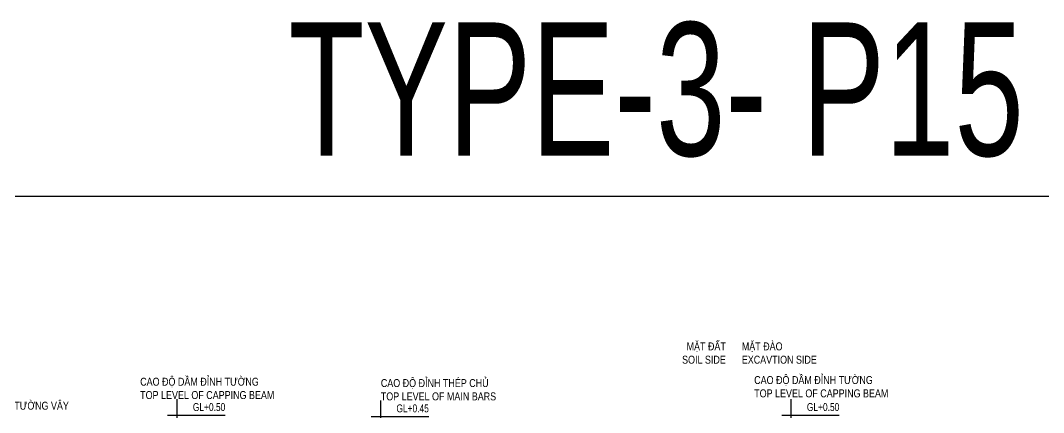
# Model space of a CAD drawing. Header units: millimetres. Extents: x 2746337 to 7547699, y -363432 to 15720.
# Drawn here: x 3176857 to 3215215, y -193381 to -178675 of the extents above; entities that cross this region are included whole.
import ezdxf
from ezdxf.enums import TextEntityAlignment as Align

# ---------------------------------------------------------------- set-up
doc = ezdxf.new("R2010")
doc.units = ezdxf.units.MM
doc.header["$LTSCALE"] = 1200
for name, color, linetype, lineweight in [('030_Label', 4, 'Continuous', 5), ('ENOTE', 2, 'Continuous', 15), ('LEADER', 8, 'Continuous', 9), ('TEXTVN', 2, 'Continuous', 20)]:
    doc.layers.add(name, color=color, linetype=linetype, lineweight=lineweight)
for name, color, linetype in [('CDC.02.DIM', 1, 'Continuous'), ('CDC.06.TEXT', 2, 'Continuous'), ('CDC.10.HATCH', 251, 'Continuous')]:
    doc.layers.add(name, color=color, linetype=linetype)
doc.styles.add('DB_Arial', font='arial.ttf', dxfattribs={"width": 0.8})
doc.styles.add('SMTEXT', font='arial.ttf', dxfattribs={"width": 0.75})
doc.styles.add('VNROMANS', font='VHAVAN.TTF', dxfattribs={"width": 0.8})

# ---------------------------------------------------------------- blocks, each defined once
blk = doc.blocks.new('tag_cd')
at = {"layer": 'CDC.10.HATCH'}
blk.add_hatch(color=256, dxfattribs=at).paths.add_polyline_path([(180, 240), (420, 0), (420, 240)])
at = {"layer": 'CDC.02.DIM'}
for points in [[(420, 240), (420, 0), (660, 240), (180, 240), (420, 0), (420, 1020)], [(60, 420), (2220, 420)], [(0, 0), (840, 0)]]:
    blk.add_lwpolyline(points, dxfattribs=at)
at = {"layer": 'CDC.06.TEXT', "ltscale": 0.5, "style": 'SMTEXT', "width": 0.75}
blk.add_attdef('CD', text='', height=300, dxfattribs=at).set_placement((2220, 570), align=Align.RIGHT)

msp = doc.modelspace()

# ---------------------------------------------------------------- linework, layer by layer
msp.add_lwpolyline([(3156375.6, -185266.4), (3249892.9, -185266.4), (3249892.9, -262418.8), (3156375.6, -262418.8)], close=True)
at = {"layer": 'LEADER', "lineweight": 20}
for points in [[(3200803.4, -191749.1, 0, 150, 0), (3201303.4, -191749.1, 0, 0, 0), (3203303.4, -191749.1, 0, 0, 0)], [(3206403.4, -191749.1, 0, 150, 0), (3205903.4, -191749.1, 0, 0, 0), (3203903.4, -191749.1, 0, 0, 0)]]:
    msp.add_lwpolyline(points, format="xyseb", dxfattribs=at)

# ---------------------------------------------------------------- block references
at = {"layer": 'ENOTE'}
for p, values in [((3182316.2, -193894.7), {'CD': 'GL+0.50'}), ((3189949.1, -193944.7), {'CD': 'GL+0.45'}), ((3205337.5, -193894.7), {'CD': 'GL+0.50'})]:
    msp.add_blockref('tag_cd', p, dxfattribs=at).add_auto_attribs(values)

# ---------------------------------------------------------------- texts
at = {"layer": '030_Label', "style": 'VNROMANS', "width": 0.7}
msp.add_text('type-3- P15', height=5000, dxfattribs=at).set_placement((3200690.7, -181249.3), align=Align.MIDDLE_CENTER)
at = {"layer": 'TEXTVN', "style": 'DB_Arial', "width": 0.8}
for s, p in [('MẶT ĐẤT', (3203303.4, -191049.1)), ('SOIL SIDE', (3203303.4, -191549.1))]:
    msp.add_text(s, height=300, dxfattribs=at).set_placement(p, align=Align.RIGHT)
for s, p in [('MẶT ĐÀO', (3203903.4, -191049.1)), ('EXCAVTION SIDE', (3203903.4, -191549.1)), ('CAO ĐỘ DẦM ĐỈNH TƯỜNG', (3181345.8, -192374.7)), ('CAO ĐỘ ĐỈNH THÉP CHỦ', (3190369.1, -192424.7)), ('CAO ĐỘ DẦM ĐỈNH TƯỜNG', (3204367.1, -192311.9)), ('TOP LEVEL OF CAPPING BEAM', (3204367.1, -192811.9)), ('CAO ĐỘ ĐỈNH TƯỜNG VÂY', (3174298.4, -193274.7)), ('TOP LEVEL OF CAPPING BEAM', (3181345.8, -192874.7)), ('TOP LEVEL OF MAIN BARS', (3190369.1, -192924.7))]:
    msp.add_text(s, height=300, dxfattribs=at).set_placement(p)

doc.saveas('drawing.dxf')
